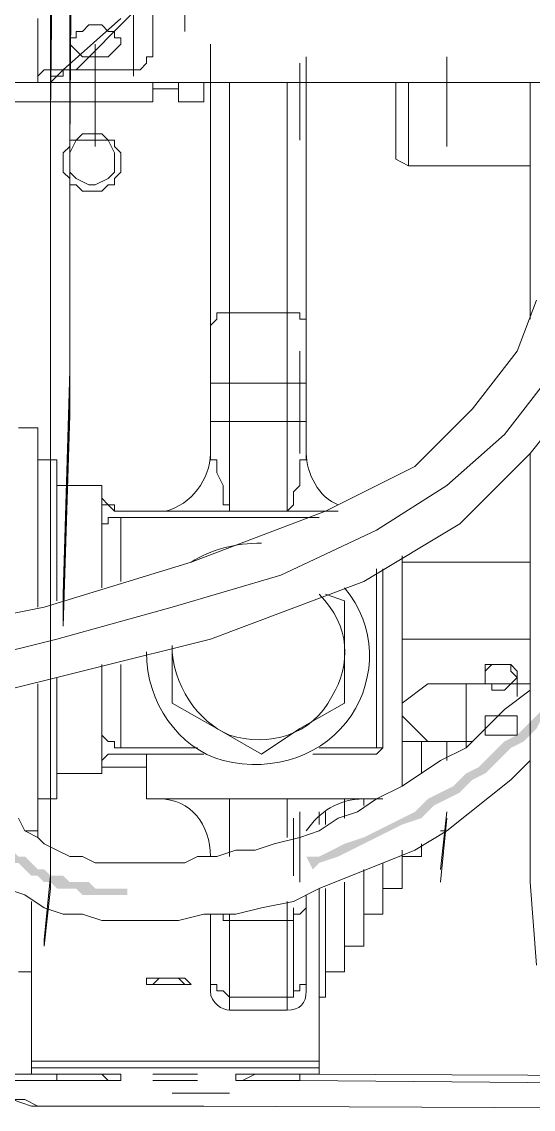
# Model space of a CAD drawing. Header units: millimetres. Extents: x 25083 to 52777, y 24772 to 45779.
# Drawn here: x 46641.1 to 46670.8, y 38540.3 to 38603.4 of the extents above; entities that cross this region are included whole.
import ezdxf

# ---------------------------------------------------------------- set-up
doc = ezdxf.new("R2010")
doc.units = ezdxf.units.MM

# ---------------------------------------------------------------- blocks, each defined once
blk = doc.blocks.new('zw$F4C5')
h = blk.add_hatch(color=7)
edge = h.paths.add_edge_path(flags=0)
edge.add_spline(control_points=[(528.072, 89.498), (528.072, 89.498), (528.444, 89.126), (528.444, 89.126), (528.444, 89.126), (528.444, 88.755), (528.444, 88.755), (528.444, 88.755), (528.815, 88.383), (528.815, 88.383), (528.815, 88.383), (528.815, 88.012), (528.815, 88.012), (528.815, 88.012), (529.558, 87.269), (529.558, 87.269), (529.558, 87.269), (529.929, 87.269), (529.929, 87.269), (529.929, 87.269), (529.929, 86.898), (529.929, 86.898), (529.929, 86.898), (530.301, 86.527), (530.301, 86.527), (530.301, 86.527), (530.672, 86.527), (530.672, 86.527), (530.672, 86.527), (531.415, 85.784), (531.415, 85.784), (531.415, 85.784), (531.786, 85.784), (531.786, 85.784), (531.786, 85.784), (532.157, 85.413), (532.157, 85.413), (532.157, 85.413), (532.529, 85.413), (532.529, 85.413), (532.529, 85.413), (532.9, 85.041), (532.9, 85.041), (532.9, 85.041), (534.014, 85.041), (534.014, 85.041), (534.014, 85.041), (534.386, 84.67), (534.386, 84.67), (534.386, 84.67), (536.242, 84.67), (536.242, 84.67), (536.242, 84.67), (536.614, 84.67), (536.614, 84.67), (536.614, 84.67), (536.985, 84.67), (536.985, 84.67), (536.985, 84.67), (536.985, 85.041), (536.985, 85.041), (536.985, 85.041), (535.128, 85.041), (535.128, 85.041), (535.128, 85.041), (534.757, 85.413), (534.757, 85.413), (534.757, 85.413), (533.643, 85.413), (533.643, 85.413), (533.643, 85.413), (533.272, 85.784), (533.272, 85.784), (533.272, 85.784), (532.529, 85.784), (532.529, 85.784), (532.529, 85.784), (532.157, 86.155), (532.157, 86.155), (532.157, 86.155), (531.786, 86.155), (531.786, 86.155), (531.786, 86.155), (531.043, 86.898), (531.043, 86.898), (531.043, 86.898), (530.672, 86.898), (530.672, 86.898), (530.672, 86.898), (529.929, 87.641), (529.929, 87.641), (529.929, 87.641), (529.929, 87.641), (529.929, 87.641), (529.929, 87.641), (529.558, 88.012), (529.558, 88.012), (529.558, 88.012), (529.558, 88.383), (529.558, 88.383), (529.558, 88.383), (528.815, 89.126), (528.815, 89.126), (528.815, 89.126), (528.815, 89.498), (528.815, 89.498), (528.815, 89.498), (528.444, 89.869), (528.444, 89.869), (528.444, 89.869), (528.072, 89.498), (528.072, 89.498), (528.072, 89.498), (528.072, 89.498), (528.072, 89.498)], knot_values=[0, 0, 0, 0, 1, 1, 1, 2, 2, 2, 3, 3, 3, 4, 4, 4, 5, 5, 5, 6, 6, 6, 7, 7, 7, 8, 8, 8, 9, 9, 9, 10, 10, 10, 11, 11, 11, 12, 12, 12, 13, 13, 13, 14, 14, 14, 15, 15, 15, 16, 16, 16, 17, 17, 17, 18, 18, 18, 19, 19, 19, 20, 20, 20, 21, 21, 21, 22, 22, 22, 23, 23, 23, 24, 24, 24, 25, 25, 25, 26, 26, 26, 27, 27, 27, 28, 28, 28, 29, 29, 29, 30, 30, 30, 31, 31, 31, 32, 32, 32, 33, 33, 33, 34, 34, 34, 35, 35, 35, 36, 36, 36, 37, 37, 37, 38, 38, 38, 38], degree=3, periodic=0)
edge = h.paths.add_edge_path(flags=0)
edge.add_spline(control_points=[(547.755, 86.155), (547.755, 86.155), (548.126, 86.527), (548.126, 86.527), (548.126, 86.527), (549.24, 86.898), (549.24, 86.898), (549.24, 86.898), (552.954, 88.755), (552.954, 88.755), (552.954, 88.755), (554.068, 89.126), (554.068, 89.126), (554.068, 89.126), (554.81, 89.869), (554.81, 89.869), (554.81, 89.869), (556.296, 90.612), (556.296, 90.612), (556.296, 90.612), (557.038, 91.354), (557.038, 91.354), (557.038, 91.354), (557.781, 91.726), (557.781, 91.726), (557.781, 91.726), (559.267, 93.211), (559.267, 93.211), (559.267, 93.211), (560.009, 93.582), (560.009, 93.582), (560.009, 93.582), (560.752, 94.325), (560.752, 94.325), (560.752, 94.325), (561.123, 95.068), (561.123, 95.068), (561.123, 95.068), (561.866, 95.439), (561.866, 95.439), (561.866, 95.439), (564.094, 97.667), (564.094, 97.667), (564.094, 97.667), (564.466, 98.41), (564.466, 98.41), (564.466, 98.41), (565.208, 98.781), (565.208, 98.781), (565.208, 98.781), (565.951, 99.524), (565.951, 99.524), (565.951, 99.524), (566.322, 100.267), (566.322, 100.267), (566.322, 100.267), (568.551, 102.495), (568.551, 102.495), (568.551, 102.495), (568.922, 103.238), (568.922, 103.238), (568.922, 103.238), (569.665, 103.609), (569.665, 103.609), (569.665, 103.609), (570.036, 104.352), (570.036, 104.352), (570.036, 104.352), (571.521, 105.837), (571.521, 105.837), (571.521, 105.837), (571.893, 106.58), (571.893, 106.58), (571.893, 106.58), (571.521, 106.951), (571.521, 106.951), (571.521, 106.951), (571.15, 106.209), (571.15, 106.209), (571.15, 106.209), (569.665, 104.723), (569.665, 104.723), (569.665, 104.723), (569.293, 103.981), (569.293, 103.981), (569.293, 103.981), (565.951, 100.638), (565.951, 100.638), (565.951, 100.638), (565.58, 99.896), (565.58, 99.896), (565.58, 99.896), (559.638, 93.954), (559.638, 93.954), (559.638, 93.954), (558.895, 93.582), (558.895, 93.582), (558.895, 93.582), (557.41, 92.097), (557.41, 92.097), (557.41, 92.097), (556.667, 91.726), (556.667, 91.726), (556.667, 91.726), (555.924, 90.983), (555.924, 90.983), (555.924, 90.983), (554.439, 90.24), (554.439, 90.24), (554.439, 90.24), (553.696, 89.498), (553.696, 89.498), (553.696, 89.498), (550.725, 88.012), (550.725, 88.012), (550.725, 88.012), (549.611, 87.641), (549.611, 87.641), (549.611, 87.641), (548.126, 86.898), (548.126, 86.898), (548.126, 86.898), (547.383, 86.898), (547.383, 86.898), (547.383, 86.898), (547.755, 86.155), (547.755, 86.155), (547.755, 86.155), (547.755, 86.155), (547.755, 86.155)], knot_values=[0, 0, 0, 0, 1, 1, 1, 2, 2, 2, 3, 3, 3, 4, 4, 4, 5, 5, 5, 6, 6, 6, 7, 7, 7, 8, 8, 8, 9, 9, 9, 10, 10, 10, 11, 11, 11, 12, 12, 12, 13, 13, 13, 14, 14, 14, 15, 15, 15, 16, 16, 16, 17, 17, 17, 18, 18, 18, 19, 19, 19, 20, 20, 20, 21, 21, 21, 22, 22, 22, 23, 23, 23, 24, 24, 24, 25, 25, 25, 26, 26, 26, 27, 27, 27, 28, 28, 28, 29, 29, 29, 30, 30, 30, 31, 31, 31, 32, 32, 32, 33, 33, 33, 34, 34, 34, 35, 35, 35, 36, 36, 36, 37, 37, 37, 38, 38, 38, 39, 39, 39, 40, 40, 40, 41, 41, 41, 42, 42, 42, 43, 43, 43, 43], degree=3, periodic=0)
edge = h.paths.add_edge_path(flags=0)
edge.add_spline(control_points=[(577.835, 115.493), (577.835, 115.493), (577.835, 115.864), (577.835, 115.864), (577.835, 115.864), (578.206, 116.235), (578.206, 116.235), (578.206, 116.235), (578.206, 116.607), (578.206, 116.607), (578.206, 116.607), (578.577, 117.349), (578.577, 117.349), (578.577, 117.349), (578.577, 117.721), (578.577, 117.721), (578.577, 117.721), (578.949, 118.092), (578.949, 118.092), (578.949, 118.092), (578.949, 118.464), (578.949, 118.464), (578.949, 118.464), (579.32, 119.206), (579.32, 119.206), (579.32, 119.206), (579.32, 120.32), (579.32, 120.32), (579.32, 120.32), (579.691, 120.692), (579.691, 120.692), (579.691, 120.692), (579.691, 121.063), (579.691, 121.063), (579.691, 121.063), (578.949, 121.063), (578.949, 121.063), (578.949, 121.063), (578.949, 119.578), (578.949, 119.578), (578.949, 119.578), (578.577, 119.206), (578.577, 119.206), (578.577, 119.206), (578.577, 118.835), (578.577, 118.835), (578.577, 118.835), (578.206, 118.464), (578.206, 118.464), (578.206, 118.464), (578.206, 117.349), (578.206, 117.349), (578.206, 117.349), (577.463, 116.607), (577.463, 116.607), (577.463, 116.607), (577.463, 115.864), (577.463, 115.864), (577.463, 115.864), (577.835, 115.493), (577.835, 115.493), (577.835, 115.493), (577.835, 115.493), (577.835, 115.493)], knot_values=[0, 0, 0, 0, 1, 1, 1, 2, 2, 2, 3, 3, 3, 4, 4, 4, 5, 5, 5, 6, 6, 6, 7, 7, 7, 8, 8, 8, 9, 9, 9, 10, 10, 10, 11, 11, 11, 12, 12, 12, 13, 13, 13, 14, 14, 14, 15, 15, 15, 16, 16, 16, 17, 17, 17, 18, 18, 18, 19, 19, 19, 20, 20, 20, 21, 21, 21, 21], degree=3, periodic=0)
at = {"color": 7, "lineweight": 5}
for points in [[(532.529, 129.976), (532.529, 85.784), (532.157, 82.07), (532.157, 81.699), (532.529, 85.041), (532.529, 143.345), (532.9, 177.138)], [(534.014, 177.138), (533.643, 128.119), (533.643, 113.636), (533.272, 100.638), (533.272, 102.124), (533.643, 115.121), (533.643, 129.604)], [(532.9, 163.027), (532.529, 129.976)], [(533.643, 129.604), (533.643, 163.027)], [(540.327, 134.803), (540.327, 148.172)], [(533.643, 129.604), (533.643, 114.75), (533.272, 102.124), (533.272, 100.267), (533.643, 112.522), (533.643, 143.345)], [(540.327, 140.002), (540.327, 134.803)], [(538.471, 133.318), (538.471, 138.517)], [(532.529, 132.575), (532.529, 135.917)], [(537.356, 135.917), (534.014, 132.575)], [(537.356, 135.917), (537.356, 132.575)], [(537.356, 135.917), (537.356, 132.204)], [(538.471, 136.289), (538.471, 133.318)], [(531.786, 135.546), (531.786, 132.204)], [(533.272, 132.575), (536.614, 135.546)], [(536.614, 134.061), (536.614, 134.432), (536.242, 134.432), (536.242, 134.803), (535.871, 134.803), (535.5, 135.175), (534.757, 135.175), (534.386, 134.803), (534.014, 134.803), (534.014, 134.432), (533.643, 134.432), (533.643, 134.061)], [(533.643, 134.061), (534.386, 133.318), (535.871, 133.318), (536.614, 134.061)], [(535.128, 134.061), (535.128, 132.947)], [(541.813, 134.061), (541.813, 133.689)], [(535.128, 133.689), (535.128, 133.318)], [(535.128, 133.318), (535.128, 131.09)], [(538.471, 133.318), (538.099, 133.318), (538.099, 132.947), (537.728, 132.575), (537.356, 132.575)], [(538.471, 133.318), (538.099, 133.318), (538.099, 132.947), (537.728, 132.575), (537.356, 132.575)], [(541.813, 133.689), (541.813, 131.09)], [(547.383, 129.976), (547.383, 133.318)], [(555.553, 129.976), (555.553, 133.318)], [(531.786, 132.204), (531.786, 131.832), (532.529, 131.832), (533.272, 132.575)], [(531.786, 132.204), (532.157, 132.575), (532.529, 132.575)], [(532.529, 132.575), (537.356, 132.575)], [(534.014, 132.575), (533.272, 132.575), (533.272, 132.204), (532.529, 132.204), (532.529, 132.575)], [(533.272, 132.575), (534.014, 132.575)], [(537.356, 132.575), (534.014, 132.575)], [(535.128, 132.575), (535.128, 131.09)], [(541.813, 131.09), (541.813, 132.947)], [(547.012, 130.347), (547.012, 132.947)], [(541.813, 132.204), (541.813, 131.09)], [(528.444, 131.832), (580.434, 131.832)], [(538.471, 130.718), (538.471, 131.832)], [(539.956, 131.461), (538.471, 131.461)], [(539.956, 131.832), (539.956, 130.718)], [(541.441, 130.718), (541.441, 131.832)], [(541.813, 131.832), (541.813, 110.294)], [(542.927, 131.832), (542.927, 106.951)], [(546.269, 106.951), (546.269, 131.832)], [(547.012, 128.49), (547.012, 131.461)], [(547.383, 110.294), (547.383, 131.832)], [(547.383, 131.461), (547.383, 131.09)], [(547.383, 131.461), (547.383, 131.09)], [(552.582, 131.832), (552.582, 127.376)], [(553.325, 131.832), (553.325, 127.005)], [(555.553, 131.832), (555.553, 128.119)], [(555.553, 131.461), (555.553, 131.09)], [(560.381, 131.832), (560.381, 125.891)], [(538.471, 130.718), (529.929, 130.718)], [(535.128, 129.233), (535.128, 131.09)], [(535.128, 128.49), (535.128, 131.09)], [(541.441, 130.718), (539.956, 130.718)], [(541.813, 128.119), (541.813, 131.09)], [(541.813, 131.09), (541.813, 129.233)], [(541.813, 129.604), (541.813, 131.09)], [(547.383, 128.862), (547.383, 131.09)], [(536.614, 127.005), (536.614, 127.747), (536.242, 128.119), (536.242, 128.49), (535.871, 128.49), (535.5, 128.862), (534.386, 128.862), (534.014, 128.49), (533.643, 128.49), (533.643, 128.119), (533.272, 127.747), (533.272, 127.005)], [(536.614, 127.376), (536.614, 127.747), (536.242, 128.119), (536.242, 128.49), (535.871, 128.49), (535.5, 128.862), (534.386, 128.862), (534.014, 128.49), (533.643, 128.49), (533.643, 128.119), (533.272, 127.747), (533.272, 127.376)], [(535.128, 128.119), (535.128, 128.862)], [(547.383, 128.49), (547.383, 128.862)], [(547.383, 128.49), (547.383, 128.862)], [(533.643, 127.376), (533.643, 127.747), (534.014, 128.49), (535.871, 128.49), (536.242, 127.747), (536.242, 127.376)], [(535.128, 128.119), (535.128, 128.49)], [(555.553, 128.119), (555.553, 128.49)], [(533.272, 127.376), (533.272, 126.633), (533.643, 126.262), (533.643, 125.891), (534.014, 125.891), (534.386, 125.519), (535.5, 125.519), (535.871, 125.891), (536.242, 125.891), (536.242, 126.262), (536.614, 126.633), (536.614, 127.376)], [(533.272, 127.005), (533.272, 126.633), (533.643, 126.262), (533.643, 125.891), (534.014, 125.891), (534.386, 125.519), (535.5, 125.519), (535.871, 125.891), (536.242, 125.891), (536.242, 126.262), (536.614, 126.633), (536.614, 127.005)], [(536.242, 127.376), (536.242, 126.633), (535.871, 126.262), (535.128, 125.891), (534.757, 125.891), (534.014, 126.262), (533.643, 126.633), (533.643, 127.376)], [(552.582, 127.376), (553.325, 127.005)], [(553.325, 127.005), (560.381, 127.005)], [(560.381, 125.891), (560.381, 118.092)], [(563.723, 121.063), (562.98, 118.092), (561.495, 114.75), (558.895, 111.408), (555.553, 108.437), (551.468, 105.837), (545.898, 103.238), (539.585, 101.381), (532.9, 99.524), (528.444, 98.41)], [(528.444, 96.182), (541.813, 99.524), (550.725, 102.866), (556.296, 106.209), (560.381, 110.294), (563.352, 114.007), (565.208, 117.721), (565.58, 120.692)], [(560.752, 119.206), (559.638, 116.235), (557.038, 112.893), (553.696, 109.551), (548.497, 106.951), (540.699, 103.981), (532.157, 101.381), (528.444, 100.638)], [(542.927, 118.464), (542.184, 118.464), (542.184, 118.092), (541.813, 117.721)], [(542.927, 118.464), (546.269, 118.464)], [(546.269, 118.464), (547.012, 118.464), (547.012, 118.092), (547.383, 118.092), (547.383, 117.721)], [(547.012, 115.864), (547.012, 116.235)], [(547.012, 115.864), (547.012, 112.522)], [(541.813, 114.379), (547.383, 114.379)], [(547.012, 114.007), (547.012, 114.379)], [(547.012, 114.007), (547.012, 110.665)], [(547.012, 112.522), (547.012, 112.15)], [(530.672, 111.779), (531.786, 111.779)], [(531.786, 101.381), (531.786, 111.779)], [(541.813, 112.15), (547.383, 112.15)], [(547.012, 110.665), (547.012, 110.294)], [(531.786, 109.922), (532.9, 109.922)], [(532.9, 101.752), (532.9, 109.922)], [(541.813, 110.294), (541.813, 109.922), (542.184, 109.922), (542.184, 109.18)], [(547.383, 110.294), (547.383, 109.922), (547.012, 109.922), (547.012, 109.551)], [(560.381, 110.294), (560.381, 103.981)], [(547.012, 109.551), (547.012, 108.808)], [(542.184, 109.18), (542.555, 108.437), (542.555, 107.323), (542.927, 107.323), (542.927, 106.951)], [(547.012, 108.808), (547.012, 108.437), (546.64, 108.065), (546.64, 107.323), (546.269, 106.951)], [(532.9, 108.437), (535.5, 108.437)], [(535.5, 108.437), (535.5, 108.065)], [(535.5, 107.323), (535.5, 108.065)], [(535.5, 108.065), (535.5, 107.694)], [(535.5, 107.694), (535.871, 107.323), (536.242, 107.323), (536.242, 106.951), (536.614, 106.951)], [(536.614, 106.951), (536.242, 106.951), (535.871, 107.323), (535.5, 107.323)], [(535.5, 107.323), (535.5, 102.495)], [(536.614, 106.951), (548.869, 106.951)], [(536.614, 106.951), (549.24, 106.951)], [(535.5, 105.837), (535.5, 106.209), (535.871, 106.209), (535.871, 106.58), (536.614, 106.58)], [(536.614, 106.58), (548.126, 106.58)], [(536.614, 106.58), (536.614, 102.866)], [(552.954, 90.983), (552.954, 104.352)], [(551.468, 103.609), (551.468, 93.211)], [(551.839, 103.609), (551.839, 93.211)], [(552.954, 103.981), (560.381, 103.981)], [(560.381, 103.981), (560.381, 88.383)], [(548.497, 102.124), (549.611, 101.752)], [(549.611, 101.752), (549.611, 95.811)], [(539.585, 95.811), (539.585, 99.153)], [(552.954, 99.524), (560.381, 99.524)], [(535.5, 98.039), (535.5, 92.468)], [(536.614, 98.039), (536.614, 93.211)], [(558.524, 98.039), (557.781, 98.039), (557.781, 96.925), (558.153, 96.925), (558.153, 96.553), (558.524, 96.553)], [(558.524, 96.925), (557.781, 96.925), (557.781, 97.667), (558.153, 98.039), (558.524, 98.039)], [(558.524, 96.553), (558.895, 96.553), (559.267, 96.925), (559.638, 96.925), (559.638, 97.667), (559.267, 98.039), (558.524, 98.039)], [(558.524, 98.039), (559.267, 98.039), (559.267, 97.667), (559.638, 97.296), (559.267, 96.925), (558.524, 96.925)], [(532.9, 97.296), (532.9, 90.24)], [(531.786, 96.925), (531.786, 88.383)], [(554.439, 96.925), (552.954, 95.811)], [(554.439, 96.925), (560.381, 96.925)], [(556.667, 93.582), (556.667, 96.925)], [(559.638, 96.925), (559.638, 96.182)], [(560.381, 96.925), (560.381, 96.553)], [(560.381, 96.553), (558.895, 95.439), (556.667, 93.211), (555.182, 92.468), (552.954, 90.983), (551.468, 90.24), (550.354, 89.498), (549.24, 89.126), (548.126, 88.383), (547.012, 88.012), (545.526, 87.641), (544.412, 87.269), (543.298, 87.269), (542.184, 86.898), (541.07, 86.898), (540.327, 86.527), (535.128, 86.527), (534.386, 86.898), (533.643, 86.898), (532.9, 87.269), (532.157, 87.641), (531.786, 88.012), (531.043, 88.383), (530.672, 89.126)], [(542.184, 94.325), (539.585, 95.811)], [(549.611, 95.811), (547.012, 94.325)], [(554.439, 93.582), (552.954, 95.068)], [(558.524, 95.068), (557.781, 95.068), (557.781, 93.954), (558.524, 93.954)], [(558.524, 93.954), (559.638, 93.954), (559.638, 95.068), (558.524, 95.068)], [(536.614, 93.211), (536.242, 93.211), (536.242, 93.582), (535.871, 93.582), (535.5, 93.954), (535.5, 94.325)], [(544.784, 92.84), (542.184, 94.325)], [(547.012, 94.325), (544.784, 92.84)], [(552.954, 93.582), (557.038, 93.582)], [(552.954, 93.582), (552.954, 90.983)], [(554.068, 93.582), (554.068, 91.726)], [(555.553, 93.582), (555.553, 92.468)], [(556.667, 93.582), (556.667, 93.211)], [(535.5, 92.468), (535.871, 92.84), (536.614, 92.84)], [(535.871, 92.84), (538.099, 92.84)], [(536.614, 93.211), (541.07, 93.211)], [(536.614, 92.84), (541.441, 92.84)], [(538.099, 92.84), (538.099, 90.24)], [(547.755, 92.84), (551.468, 92.84)], [(548.126, 93.211), (551.468, 93.211)], [(551.468, 93.211), (551.839, 93.211)], [(551.468, 92.84), (551.839, 93.211)], [(535.5, 92.097), (535.5, 92.468)], [(559.267, 91.354), (560.381, 92.468)], [(532.9, 91.726), (535.5, 91.726)], [(538.099, 92.097), (535.5, 92.097)], [(535.5, 92.097), (535.5, 91.726)], [(528.444, 86.527), (529.929, 85.041), (531.043, 84.67), (532.157, 83.927), (533.272, 83.556), (534.386, 83.556), (535.5, 83.184), (539.956, 83.184), (541.441, 83.556), (543.298, 83.556), (544.784, 83.927), (546.64, 84.298), (548.126, 85.041), (553.696, 87.269), (555.553, 88.383), (559.267, 91.354)], [(531.786, 90.24), (532.9, 90.24)], [(551.839, 90.24), (538.099, 90.24)], [(542.927, 86.898), (542.927, 90.24)], [(546.269, 88.012), (546.269, 90.24)], [(549.611, 90.24), (549.611, 89.126)], [(550.354, 90.24), (550.725, 90.24)], [(550.725, 90.24), (550.725, 89.869)], [(546.64, 86.527), (546.64, 89.126)], [(547.012, 86.155), (547.012, 89.498)], [(548.126, 88.755), (548.126, 89.498)], [(548.497, 89.498), (548.497, 88.755)], [(555.182, 86.155), (555.553, 89.498)], [(555.182, 85.413), (555.553, 89.126)], [(547.012, 85.413), (547.012, 88.755)], [(531.043, 88.383), (531.786, 88.383)], [(531.786, 88.383), (531.786, 88.012)], [(546.64, 85.784), (546.64, 88.383)], [(555.553, 88.383), (555.182, 88.383)], [(560.381, 88.383), (560.381, 85.413)], [(552.954, 85.041), (552.954, 87.269)], [(554.068, 86.898), (554.068, 87.641)], [(541.813, 86.898), (542.184, 86.898)], [(551.839, 83.556), (551.839, 86.527)], [(554.068, 86.898), (552.954, 86.898)], [(550.725, 81.699), (550.725, 86.155)], [(549.611, 80.214), (549.611, 85.413)], [(560.381, 85.413), (560.752, 80.585)], [(547.383, 84.67), (547.383, 79.099)], [(548.126, 74.643), (548.126, 85.041)], [(548.497, 78.728), (548.497, 85.041)], [(552.954, 85.041), (551.839, 85.041)], [(531.415, 84.298), (531.415, 74.643)], [(546.269, 84.298), (546.269, 77.985)], [(547.383, 84.298), (547.383, 83.927), (547.012, 83.556), (546.64, 83.556), (546.64, 83.184), (546.269, 83.184)], [(541.813, 79.099), (541.813, 83.556)], [(542.184, 83.556), (542.555, 83.556), (542.555, 83.184), (542.927, 83.184)], [(542.927, 77.985), (542.927, 83.556)], [(546.64, 83.556), (546.64, 83.927)], [(546.64, 83.556), (546.64, 80.214)], [(551.839, 83.556), (550.725, 83.556)], [(546.269, 83.184), (542.927, 83.184)], [(546.64, 82.442), (546.64, 82.813)], [(546.64, 82.442), (546.64, 79.099)], [(550.725, 81.699), (549.611, 81.699)], [(531.415, 80.214), (530.672, 80.214)], [(546.64, 80.214), (546.64, 79.842)], [(549.611, 80.214), (548.497, 80.214)], [(539.956, 79.471), (538.099, 79.471), (538.099, 79.842), (539.956, 79.842)], [(539.956, 79.842), (538.842, 79.842), (538.471, 79.471), (539.956, 79.471)], [(539.956, 79.471), (540.327, 79.471), (539.956, 79.842)], [(539.956, 79.842), (540.327, 79.842), (540.699, 79.471), (539.956, 79.471)], [(541.813, 79.842), (541.813, 79.471), (542.184, 79.471), (542.184, 79.099), (542.555, 79.099), (542.927, 78.728)], [(547.383, 79.842), (547.383, 79.471), (547.012, 79.471), (547.012, 79.099), (546.64, 79.099), (546.64, 78.728), (546.269, 78.728)], [(546.64, 79.099), (546.64, 78.728)], [(542.927, 78.728), (546.269, 78.728)], [(548.497, 78.728), (548.126, 78.728)], [(542.927, 77.985), (546.269, 77.985)], [(531.415, 75.015), (548.126, 75.015)], [(548.126, 74.643), (531.415, 74.643)], [(531.415, 74.272), (531.415, 74.643)], [(548.126, 74.643), (548.126, 74.272)], [(529.929, 74.272), (532.9, 74.272)], [(532.9, 73.9), (529.929, 73.9)], [(535.128, 74.272), (531.415, 74.272)], [(532.9, 74.272), (533.643, 74.272)], [(532.9, 73.9), (532.9, 74.272)], [(536.614, 73.9), (532.9, 73.9)], [(535.128, 74.272), (535.5, 74.272)], [(535.5, 74.272), (535.128, 74.272)], [(535.871, 74.272), (535.5, 74.272)], [(535.5, 74.272), (535.871, 73.9)], [(535.871, 74.272), (536.242, 74.272)], [(535.871, 74.272), (536.242, 74.272)], [(535.871, 73.9), (536.614, 73.9)], [(536.614, 74.272), (536.242, 74.272)], [(536.614, 74.272), (536.614, 73.9)], [(539.956, 74.272), (538.471, 74.272)], [(538.471, 74.272), (539.956, 74.272)], [(539.956, 73.9), (538.471, 73.9)], [(538.471, 73.9), (539.956, 73.9)], [(539.956, 74.272), (541.07, 74.272)], [(541.07, 74.272), (539.956, 74.272)], [(539.956, 73.9), (541.07, 73.9)], [(541.07, 73.9), (539.956, 73.9)], [(543.298, 74.272), (543.67, 74.272)], [(543.298, 73.9), (543.298, 74.272)], [(543.298, 73.9), (543.67, 73.9)], [(543.298, 73.9), (547.012, 73.9)], [(543.67, 74.272), (544.041, 74.272)], [(543.67, 73.9), (544.412, 74.272)], [(544.041, 74.272), (544.412, 74.272)], [(544.041, 74.272), (544.784, 74.272)], [(544.412, 74.272), (548.126, 74.272)], [(546.269, 74.272), (547.012, 74.272)], [(547.012, 74.272), (630.939, 73.9)], [(547.012, 74.272), (547.012, 73.9)], [(630.939, 73.158), (547.012, 73.9)], [(529.929, 72.786), (530.301, 72.786), (531.415, 72.415), (532.157, 72.415)], [(531.043, 72.786), (529.929, 72.786)], [(531.786, 72.415), (531.043, 72.786)], [(541.441, 73.158), (539.585, 73.158)], [(539.585, 73.158), (541.441, 73.158)], [(541.441, 73.158), (542.927, 73.158)], [(542.927, 73.158), (541.441, 73.158)], [(532.529, 72.415), (531.786, 72.415)], [(532.157, 72.415), (532.9, 72.415)], [(532.9, 72.415), (532.529, 72.415)], [(533.272, 72.415), (532.9, 72.415)], [(532.9, 72.415), (533.272, 72.415)], [(538.099, 72.415), (533.272, 72.415)], [(538.099, 72.415), (538.471, 72.415)], [(538.099, 72.415), (538.471, 72.415)], [(538.471, 72.415), (539.213, 72.415)], [(538.471, 72.415), (538.842, 72.415)], [(538.842, 72.415), (539.585, 72.415)], [(539.213, 72.415), (541.441, 72.415)], [(539.585, 72.415), (540.699, 72.415)], [(540.699, 72.415), (541.441, 72.415)], [(621.655, 72.044), (541.441, 72.415)]]:
    blk.add_lwpolyline(points, dxfattribs=at)
for points in [[(539.213, 106.951), (540.699, 107.323), (541.813, 108.808), (541.813, 110.294)], [(547.383, 110.294), (547.383, 109.18), (548.126, 107.694), (549.24, 107.323)], [(544.784, 105.095), (543.298, 105.095), (541.813, 104.723), (540.699, 103.981)], [(549.611, 102.495), (551.468, 100.267), (551.468, 97.296), (549.983, 95.068)], [(548.126, 102.124), (549.983, 100.267), (549.983, 98.039), (548.869, 96.182)], [(542.927, 93.954), (541.07, 94.697), (539.585, 96.925), (539.585, 99.153)], [(542.555, 92.468), (539.956, 93.211), (538.099, 95.811), (538.099, 98.781)], [(548.869, 96.182), (547.755, 93.954), (545.155, 93.211), (542.927, 93.954)], [(549.983, 95.068), (548.497, 92.84), (545.526, 91.726), (542.555, 92.468)], [(541.813, 86.898), (541.813, 88.755), (540.699, 90.24), (538.842, 90.24)], [(550.725, 90.24), (549.24, 90.24), (548.126, 89.498), (547.383, 88.383)], [(541.813, 79.099), (541.813, 78.357), (542.555, 77.985), (542.927, 77.985)], [(546.269, 77.985), (547.012, 77.985), (547.383, 78.357), (547.383, 79.099)]]:
    blk.add_open_spline(points, degree=3, dxfattribs=at)

msp = doc.modelspace()

# ---------------------------------------------------------------- block references
msp.add_blockref('zw$F4C5', (46110.278, 38468.039))

doc.saveas('drawing.dxf')
